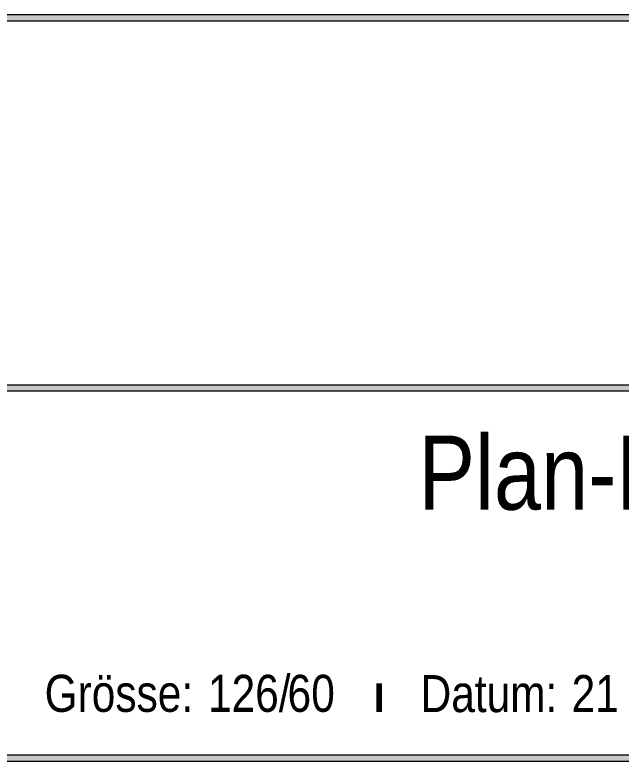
# Model space of a CAD drawing. Extents: x -1 to 1342, y -35 to 723.
# Drawn here: x 1168.2 to 1209.1, y 216.8 to 267.2 of the extents above; entities that cross this region are included whole.
import ezdxf

# ---------------------------------------------------------------- set-up
doc = ezdxf.new("R2010")
doc.units = 0
doc.layers.get('0').update_dxf_attribs({"lineweight": 18})
doc.layers.add('900 Layout Beschriftungen', color=7, linetype='Continuous', lineweight=25)
doc.layers.add('P11_Plankopf_Ausführung_AF_4_800 Plankopf', color=7, linetype='Continuous', lineweight=25)
doc.styles.get("Standard").update_dxf_attribs({"font": 'arial.ttf'})

# ---------------------------------------------------------------- blocks, each defined once
blk = doc.blocks.new('Referenz-A0SKLQSHLL', base_point=(1054.478, 131.388))
at = {"layer": 'P11_Plankopf_Ausführung_AF_4_800 Plankopf', "color": 0, "linetype": 'Continuous', "lineweight": 13, "ltscale": 16.9}
for p, q in [((1252.827, 267.2), (1054.827, 267.2)), ((1054.827, 266.8), (1252.827, 266.8)), ((1252.827, 242.2), (1054.827, 242.2)), ((1054.827, 241.8), (1252.827, 241.8)), ((1252.827, 217.2), (1054.827, 217.2)), ((1054.827, 216.8), (1252.827, 216.8))]:
    blk.add_line(p, q, dxfattribs=at)
at = {"layer": 'P11_Plankopf_Ausführung_AF_4_800 Plankopf', "color": 0, "linetype": 'Continuous', "lineweight": 0, "ltscale": 0.0169}
for points in [[(1054.827, 266.8), (1252.827, 266.8), (1054.827, 267.2)], [(1252.827, 266.8), (1252.827, 267.2), (1054.827, 267.2)], [(1054.827, 241.8), (1252.827, 241.8), (1054.827, 242.2)], [(1252.827, 241.8), (1252.827, 242.2), (1054.827, 242.2)], [(1054.827, 216.8), (1252.827, 216.8), (1054.827, 217.2)], [(1252.827, 216.8), (1252.827, 217.2), (1054.827, 217.2)]]:
    blk.add_solid(points, dxfattribs=at)
at = {"layer": '900 Layout Beschriftungen', "color": 0, "lineweight": 13, "attachment_point": 1}
for s, insert, char_height in [('{\\fArial Narrow;Plan-Nr.}', (1195.462, 238.78), 5), ('{\\fArial Narrow;126/}', (1181.25, 222.626), 2.5), ('{\\fArial Narrow;6}', (1186.619, 222.626), 2.5), ('{\\fArial Narrow;0}', (1188.222, 222.626), 2.5), ('{\\fArial Narrow;21}', (1205.801, 222.611), 2.5)]:
    blk.add_mtext(s, dxfattribs=dict(at, insert=insert, char_height=char_height))
at = {"layer": 'P11_Plankopf_Ausführung_AF_4_800 Plankopf', "color": 0, "linetype": 'Continuous', "lineweight": 13, "ltscale": 0.0169, "char_height": 2.5, "attachment_point": 1}
for s, insert in [('{\\fArial Narrow;Grösse:}', (1170.219, 222.626)), ('{\\fArial Narrow;Datum:}', (1195.607, 222.607)), ('{\\fArial Narrow|b1|i0;ı}', (1192.407, 222.626))]:
    blk.add_mtext(s, dxfattribs=dict(at, insert=insert))

msp = doc.modelspace()

# ---------------------------------------------------------------- block references
at = {"color": 8, "lineweight": 25, "ltscale": 0.25, "true_color": 0x808080}
msp.add_blockref('Referenz-A0SKLQSHLL', (1054.478, 131.388), dxfattribs=at)

doc.saveas('drawing.dxf')
